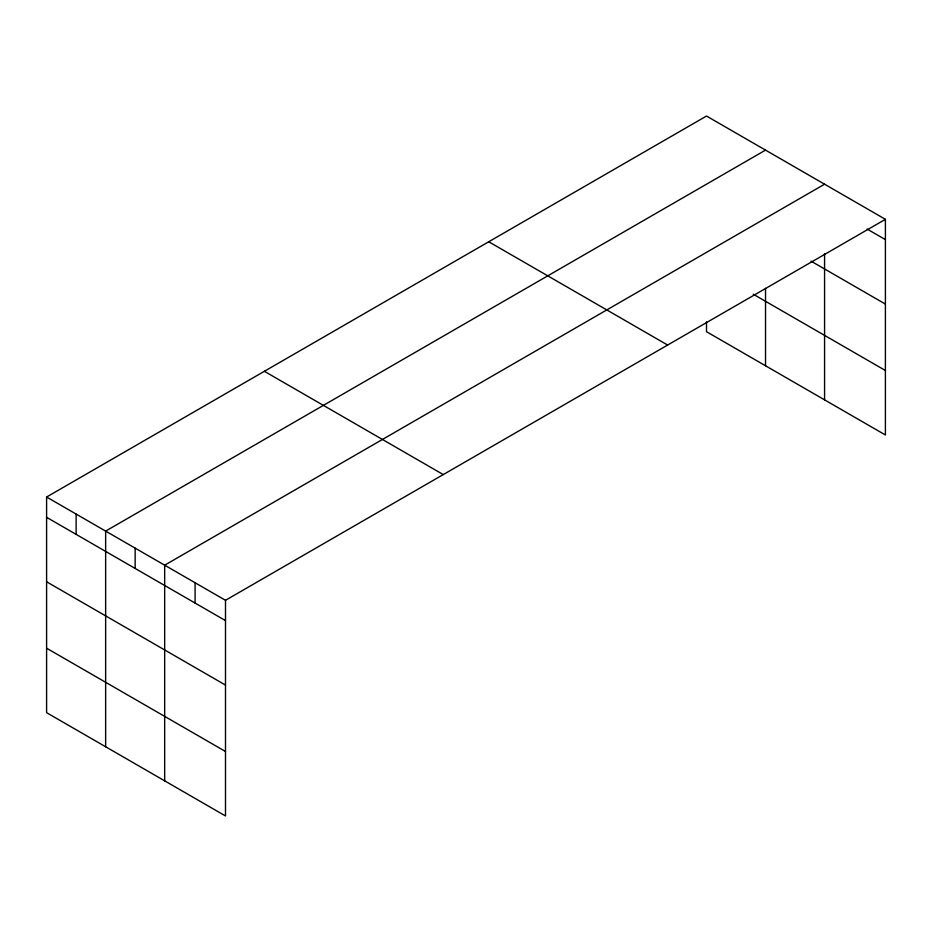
<?xml version="1.0" encoding="UTF-8"?>
<svg xmlns="http://www.w3.org/2000/svg" width="932" height="932" viewBox="0 0 932 932"><rect width="100%" height="100%" fill="white"/><g stroke="black" fill="none" stroke-linecap="round" stroke-linejoin="round"><path stroke-width="1.4" d="M46.6 497.024L225.497 600.301L225.497 815.966L46.6 712.677L46.6 497.024L706.503 116.034L885.4 219.323L885.4 434.976L706.503 331.699L706.503 321.878M765.533 150.11L105.642 531.1L105.642 746.765M824.575 184.198L164.673 565.188L164.673 780.853M225.497 600.301L885.4 219.323M867.156 229.074L885.4 239.617M811.05 261.158L885.4 304.088M753.242 294.209L885.4 370.505M488.729 241.761L667.638 345.05M264.362 371.297L443.271 474.586M46.6 517.318L225.497 620.607M46.6 581.789L225.497 685.078M46.6 648.206L225.497 751.495M824.575 253.551L824.575 399.863M765.533 288.314L765.533 365.775M195.091 582.745L195.091 603.039M135.152 548.144L135.152 568.438M76.121 514.056L76.121 534.362"/></g></svg>
